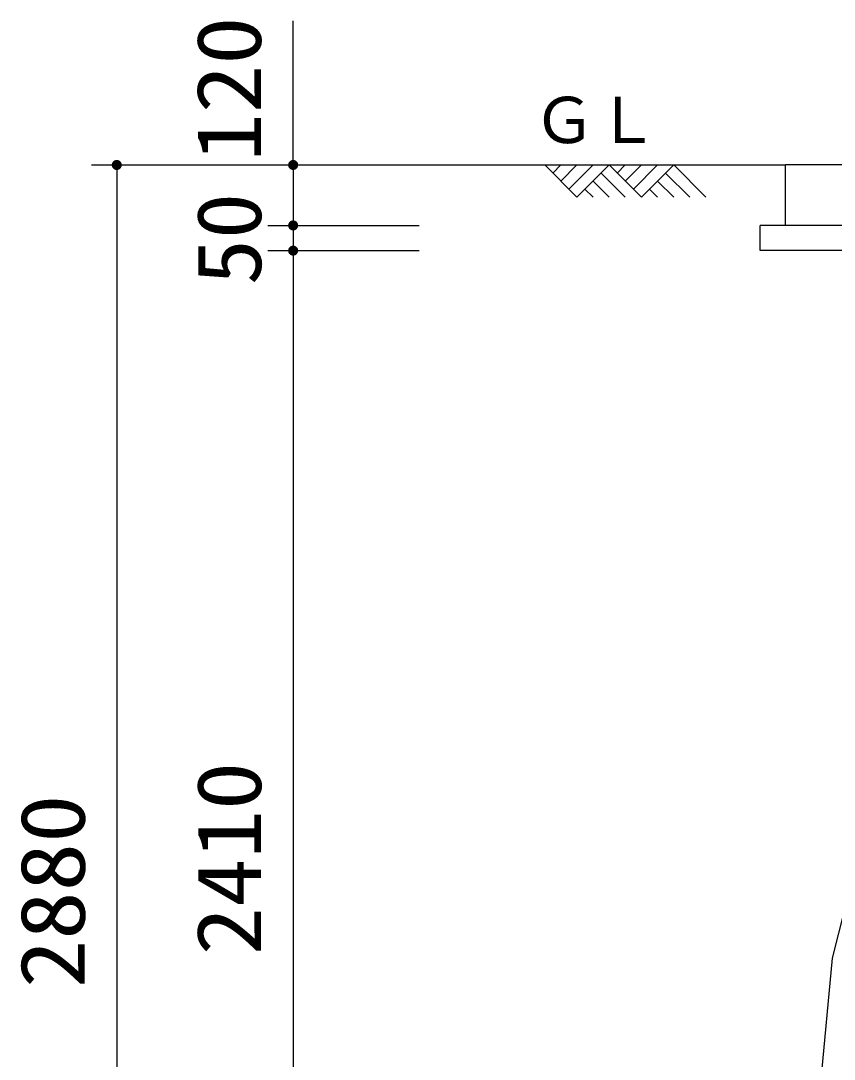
# Model space of a CAD drawing. Units: millimetres, scale not verified. Extents: x -14850 to 14850, y -10500 to 10500.
# Drawn here: x -1409 to 206, y -4832 to -2771 of the extents above; entities that cross this region are included whole.
import ezdxf
from ezdxf.enums import TextEntityAlignment as Align

# ---------------------------------------------------------------- set-up
doc = ezdxf.new("R2010")
doc.units = ezdxf.units.MM
doc.header["$LTSCALE"] = 50
for name, color, linetype, lineweight in [('0-0_機器', 3, 'Continuous', 25), ('0-1_空気管', 3, 'Continuous', 25), ('0-2_躯体', 3, 'Continuous', 25), ('0-3_製作', 5, 'Continuous', 25)]:
    doc.layers.add(name, color=color, linetype=linetype, lineweight=lineweight)
doc.styles.add('ＭＳ ゴシック', font='')
doc.styles.get('ＭＳ ゴシック').set_extended_font_data('MS Gothic')

msp = doc.modelspace()

# ---------------------------------------------------------------- linework, layer by layer
at = {"layer": '0-0_機器', "color": 2}
msp.add_lwpolyline([(1008.81, -3227.44), (58.81, -3227.44), (58.81, -3177.44)], dxfattribs=at)
at = {"layer": '0-1_空気管', "color": 2}
msp.add_line((-1042.09, -3057.44), (108.81, -3057.44), dxfattribs=at)
at = {"layer": '0-1_空気管', "color": 7}
for p, q in [((202.22, -4631.43), (373.48, -3950.46)), ((158.81, -5095.51), (202.22, -4631.43))]:
    msp.add_line(p, q, dxfattribs=at)
at = {"layer": '0-2_躯体', "color": 2}
for p, q in [((-1218.26, -3057.44), (-1218.26, -5937.44)), ((-868.26, -3057.44), (-868.26, -3177.44)), ((2558.81, -3057.44), (108.81, -3057.44)), ((108.81, -3177.44), (108.81, -3057.44)), ((1008.81, -3177.44), (58.81, -3177.44)), ((-868.26, -3227.44), (-868.26, -5637.44))]:
    msp.add_line(p, q, dxfattribs=at)
at = {"layer": '0-2_躯体'}
for p, q in [((-305.11, -3121.44), (-369.11, -3057.44)), ((-337.11, -3057.44), (-353.11, -3073.44)), ((-337.11, -3089.44), (-305.11, -3057.44)), ((-321.11, -3105.44), (-273.11, -3057.44)), ((-305.11, -3121.44), (-241.11, -3057.44)), ((-177.11, -3121.44), (-241.11, -3057.44)), ((-225.11, -3073.44), (-209.11, -3057.44)), ((-209.11, -3089.44), (-177.11, -3057.44)), ((-193.11, -3105.44), (-145.11, -3057.44)), ((-177.11, -3121.44), (-113.11, -3057.44)), ((-49.11, -3121.44), (-113.11, -3057.44)), ((-241.11, -3121.44), (-273.11, -3089.44)), ((-209.11, -3121.44), (-257.11, -3073.44)), ((-113.11, -3121.44), (-145.11, -3089.44)), ((-129.11, -3073.44), (-81.11, -3121.44)), ((-273.11, -3121.44), (-289.11, -3105.44)), ((-145.11, -3121.44), (-161.11, -3105.44))]:
    msp.add_line(p, q, dxfattribs=at)
at = {"layer": '0-3_製作', "color": 2}
for p, q in [((-868.26, -3057.44), (-868.26, -2771.22)), ((-1268.26, -3057.44), (-518.26, -3057.44)), ((-918.26, -3177.44), (-618.26, -3177.44)), ((-868.26, -3177.44), (-868.26, -3227.44)), ((-918.26, -3227.44), (-618.26, -3227.44)), ((-918.26, -3227.44), (-618.26, -3227.44))]:
    msp.add_line(p, q, dxfattribs=at)
at = {"layer": '0-3_製作'}
for points in [[(-1227.31, -3053.18), (-1218.26, -3047.44), (-1218.26, -3057.44)], [(-1226.7, -3052.08), (-1218.26, -3047.44), (-1227.31, -3053.18)], [(-1225.96, -3051.07), (-1218.26, -3047.44), (-1226.7, -3052.08)], [(-1225.1, -3050.15), (-1218.26, -3047.44), (-1225.96, -3051.07)], [(-1224.14, -3049.35), (-1218.26, -3047.44), (-1225.1, -3050.15)], [(-1223.08, -3048.68), (-1218.26, -3047.44), (-1224.14, -3049.35)], [(-1221.94, -3048.14), (-1218.26, -3047.44), (-1223.08, -3048.68)], [(-1220.74, -3047.76), (-1218.26, -3047.44), (-1221.94, -3048.14)], [(-1219.51, -3047.52), (-1218.26, -3047.44), (-1220.74, -3047.76)], [(-1218.26, -3047.44), (-1208.26, -3057.44), (-1218.26, -3057.44)], [(-1218.26, -3047.44), (-1208.34, -3056.19), (-1208.26, -3057.44)], [(-1218.26, -3047.44), (-1208.57, -3054.95), (-1208.34, -3056.19)], [(-1218.26, -3047.44), (-1208.96, -3053.76), (-1208.57, -3054.95)], [(-1218.26, -3047.44), (-1209.49, -3052.62), (-1208.96, -3053.76)], [(-1218.26, -3047.44), (-1210.17, -3051.56), (-1209.49, -3052.62)], [(-1218.26, -3047.44), (-1210.97, -3050.6), (-1210.17, -3051.56)], [(-1218.26, -3047.44), (-1211.88, -3049.74), (-1210.97, -3050.6)], [(-1217.63, -3047.46), (-1211.88, -3049.74), (-1218.26, -3047.44)], [(-1216.38, -3047.62), (-1211.88, -3049.74), (-1217.63, -3047.46)], [(-1216.38, -3047.62), (-1212.9, -3049), (-1211.88, -3049.74)], [(-1215.17, -3047.93), (-1212.9, -3049), (-1216.38, -3047.62)], [(-1215.17, -3047.93), (-1214, -3048.39), (-1212.9, -3049)], [(-877.77, -3054.35), (-868.26, -3047.44), (-868.26, -3057.44)], [(-877.31, -3053.18), (-868.26, -3047.44), (-877.77, -3054.35)], [(-876.7, -3052.08), (-868.26, -3047.44), (-877.31, -3053.18)], [(-875.96, -3051.07), (-868.26, -3047.44), (-876.7, -3052.08)], [(-875.1, -3050.15), (-868.26, -3047.44), (-875.96, -3051.07)], [(-874.14, -3049.35), (-868.26, -3047.44), (-875.1, -3050.15)], [(-873.08, -3048.68), (-868.26, -3047.44), (-874.14, -3049.35)], [(-871.94, -3048.14), (-868.26, -3047.44), (-873.08, -3048.68)], [(-870.74, -3047.76), (-868.26, -3047.44), (-871.94, -3048.14)], [(-869.51, -3047.52), (-868.26, -3047.44), (-870.74, -3047.76)], [(-868.26, -3047.44), (-858.26, -3057.44), (-868.26, -3057.44)], [(-868.26, -3047.44), (-858.34, -3056.19), (-858.26, -3057.44)], [(-868.26, -3047.44), (-858.57, -3054.95), (-858.34, -3056.19)], [(-868.26, -3047.44), (-858.96, -3053.76), (-858.57, -3054.95)], [(-868.26, -3047.44), (-859.49, -3052.62), (-858.96, -3053.76)], [(-868.26, -3047.44), (-860.17, -3051.56), (-859.49, -3052.62)], [(-868.26, -3047.44), (-860.97, -3050.6), (-860.17, -3051.56)], [(-868.26, -3047.44), (-861.88, -3049.74), (-860.97, -3050.6)], [(-868.26, -3047.44), (-862.9, -3049), (-861.88, -3049.74)], [(-868.26, -3047.44), (-864, -3048.39), (-862.9, -3049)], [(-867.63, -3047.46), (-864, -3048.39), (-868.26, -3047.44)], [(-866.38, -3047.62), (-864, -3048.39), (-867.63, -3047.46)], [(-866.38, -3047.62), (-865.17, -3047.93), (-864, -3048.39)], [(-1228.24, -3056.81), (-1218.26, -3057.44), (-1228.26, -3057.44)], [(-1228.26, -3057.44), (-1218.26, -3057.44), (-1228.18, -3058.69)], [(-1228.08, -3055.57), (-1218.26, -3057.44), (-1228.24, -3056.81)], [(-1228.18, -3058.69), (-1218.26, -3057.44), (-1227.94, -3059.93)], [(-1227.77, -3054.35), (-1218.26, -3057.44), (-1228.08, -3055.57)], [(-1227.94, -3059.93), (-1218.26, -3057.44), (-1227.56, -3061.12)], [(-1227.31, -3053.18), (-1218.26, -3057.44), (-1227.77, -3054.35)], [(-1227.56, -3061.12), (-1218.26, -3057.44), (-1227.02, -3062.26)], [(-1227.02, -3062.26), (-1218.26, -3057.44), (-1226.35, -3063.32)], [(-1226.35, -3063.32), (-1218.26, -3057.44), (-1225.55, -3064.29)], [(-1225.55, -3064.29), (-1218.26, -3057.44), (-1218.26, -3067.44)], [(-1225.55, -3064.29), (-1218.89, -3067.42), (-1224.63, -3065.15)], [(-1225.55, -3064.29), (-1218.26, -3067.44), (-1218.89, -3067.42)], [(-1224.63, -3065.15), (-1220.13, -3067.26), (-1223.62, -3065.88)], [(-1224.63, -3065.15), (-1218.89, -3067.42), (-1220.13, -3067.26)], [(-1223.62, -3065.88), (-1221.35, -3066.95), (-1222.52, -3066.49)], [(-1223.62, -3065.88), (-1220.13, -3067.26), (-1221.35, -3066.95)], [(-1218.26, -3057.44), (-1217, -3067.36), (-1218.26, -3067.44)], [(-1218.26, -3057.44), (-1215.77, -3067.13), (-1217, -3067.36)], [(-1218.26, -3057.44), (-1214.58, -3066.74), (-1215.77, -3067.13)], [(-1218.26, -3057.44), (-1213.44, -3066.2), (-1214.58, -3066.74)], [(-1218.26, -3057.44), (-1212.38, -3065.53), (-1213.44, -3066.2)], [(-1218.26, -3057.44), (-1211.41, -3064.73), (-1212.38, -3065.53)], [(-1218.26, -3057.44), (-1210.55, -3063.82), (-1211.41, -3064.73)], [(-1218.26, -3057.44), (-1209.81, -3062.8), (-1210.55, -3063.82)], [(-1218.26, -3057.44), (-1209.21, -3061.7), (-1209.81, -3062.8)], [(-1218.26, -3057.44), (-1208.75, -3060.53), (-1209.21, -3061.7)], [(-1208.26, -3057.44), (-1208.75, -3060.53), (-1218.26, -3057.44)], [(-1208.26, -3057.44), (-1208.43, -3059.32), (-1208.75, -3060.53)], [(-1208.26, -3057.44), (-1208.28, -3058.07), (-1208.43, -3059.32)], [(-878.24, -3056.81), (-868.26, -3057.44), (-878.26, -3057.44)], [(-878.26, -3057.44), (-868.26, -3057.44), (-878.18, -3058.69)], [(-878.08, -3055.57), (-868.26, -3057.44), (-878.24, -3056.81)], [(-878.18, -3058.69), (-868.26, -3057.44), (-877.94, -3059.93)], [(-877.77, -3054.35), (-868.26, -3057.44), (-878.08, -3055.57)], [(-877.94, -3059.93), (-868.26, -3057.44), (-877.56, -3061.12)], [(-877.56, -3061.12), (-868.26, -3057.44), (-877.02, -3062.26)], [(-877.02, -3062.26), (-868.26, -3057.44), (-876.35, -3063.32)], [(-876.35, -3063.32), (-868.26, -3057.44), (-875.55, -3064.29)], [(-875.55, -3064.29), (-868.26, -3057.44), (-874.63, -3065.15)], [(-874.63, -3065.15), (-868.26, -3057.44), (-873.62, -3065.88)], [(-873.62, -3065.88), (-868.26, -3057.44), (-868.26, -3067.44)], [(-873.62, -3065.88), (-868.89, -3067.42), (-872.52, -3066.49)], [(-873.62, -3065.88), (-868.26, -3067.44), (-868.89, -3067.42)], [(-872.52, -3066.49), (-870.13, -3067.26), (-871.35, -3066.95)], [(-872.52, -3066.49), (-868.89, -3067.42), (-870.13, -3067.26)], [(-868.26, -3057.44), (-867, -3067.36), (-868.26, -3067.44)], [(-868.26, -3057.44), (-865.77, -3067.13), (-867, -3067.36)], [(-868.26, -3057.44), (-864.58, -3066.74), (-865.77, -3067.13)], [(-868.26, -3057.44), (-863.44, -3066.2), (-864.58, -3066.74)], [(-868.26, -3057.44), (-862.38, -3065.53), (-863.44, -3066.2)], [(-868.26, -3057.44), (-861.41, -3064.73), (-862.38, -3065.53)], [(-868.26, -3057.44), (-860.55, -3063.82), (-861.41, -3064.73)], [(-868.26, -3057.44), (-859.81, -3062.8), (-860.55, -3063.82)], [(-868.26, -3057.44), (-859.21, -3061.7), (-859.81, -3062.8)], [(-868.26, -3057.44), (-858.75, -3060.53), (-859.21, -3061.7)], [(-868.26, -3057.44), (-858.43, -3059.32), (-858.75, -3060.53)], [(-858.26, -3057.44), (-858.43, -3059.32), (-868.26, -3057.44)], [(-858.26, -3057.44), (-858.28, -3058.07), (-858.43, -3059.32)], [(-877.77, -3174.35), (-868.26, -3167.44), (-868.26, -3177.44)], [(-877.31, -3173.18), (-868.26, -3167.44), (-877.77, -3174.35)], [(-876.7, -3172.08), (-868.26, -3167.44), (-877.31, -3173.18)], [(-875.96, -3171.07), (-868.26, -3167.44), (-876.7, -3172.08)], [(-875.1, -3170.15), (-868.26, -3167.44), (-875.96, -3171.07)], [(-874.14, -3169.35), (-868.26, -3167.44), (-875.1, -3170.15)], [(-873.08, -3168.68), (-868.26, -3167.44), (-874.14, -3169.35)], [(-871.94, -3168.14), (-868.26, -3167.44), (-873.08, -3168.68)], [(-870.74, -3167.76), (-868.26, -3167.44), (-871.94, -3168.14)], [(-869.51, -3167.52), (-868.26, -3167.44), (-870.74, -3167.76)], [(-868.26, -3167.44), (-858.26, -3177.44), (-868.26, -3177.44)], [(-868.26, -3167.44), (-858.34, -3176.19), (-858.26, -3177.44)], [(-868.26, -3167.44), (-858.57, -3174.95), (-858.34, -3176.19)], [(-868.26, -3167.44), (-858.96, -3173.76), (-858.57, -3174.95)], [(-868.26, -3167.44), (-859.49, -3172.62), (-858.96, -3173.76)], [(-868.26, -3167.44), (-860.17, -3171.56), (-859.49, -3172.62)], [(-868.26, -3167.44), (-860.97, -3170.6), (-860.17, -3171.56)], [(-868.26, -3167.44), (-861.88, -3169.74), (-860.97, -3170.6)], [(-868.26, -3167.44), (-862.9, -3169), (-861.88, -3169.74)], [(-868.26, -3167.44), (-864, -3168.39), (-862.9, -3169)], [(-867.63, -3167.46), (-864, -3168.39), (-868.26, -3167.44)], [(-866.38, -3167.62), (-864, -3168.39), (-867.63, -3167.46)], [(-866.38, -3167.62), (-865.17, -3167.93), (-864, -3168.39)], [(-878.24, -3176.81), (-868.26, -3177.44), (-878.26, -3177.44)], [(-878.26, -3177.44), (-868.26, -3177.44), (-878.18, -3178.69)], [(-878.08, -3175.57), (-868.26, -3177.44), (-878.24, -3176.81)], [(-878.18, -3178.69), (-868.26, -3177.44), (-877.94, -3179.93)], [(-877.77, -3174.35), (-868.26, -3177.44), (-878.08, -3175.57)], [(-877.94, -3179.93), (-868.26, -3177.44), (-877.56, -3181.12)], [(-877.56, -3181.12), (-868.26, -3177.44), (-877.02, -3182.26)], [(-877.02, -3182.26), (-868.26, -3177.44), (-876.35, -3183.32)], [(-876.35, -3183.32), (-868.26, -3177.44), (-875.55, -3184.29)], [(-875.55, -3184.29), (-868.26, -3177.44), (-874.63, -3185.15)], [(-874.63, -3185.15), (-868.26, -3177.44), (-873.62, -3185.88)], [(-873.62, -3185.88), (-868.26, -3177.44), (-868.26, -3187.44)], [(-873.62, -3185.88), (-868.89, -3187.42), (-872.52, -3186.49)], [(-873.62, -3185.88), (-868.26, -3187.44), (-868.89, -3187.42)], [(-872.52, -3186.49), (-870.13, -3187.26), (-871.35, -3186.95)], [(-872.52, -3186.49), (-868.89, -3187.42), (-870.13, -3187.26)], [(-868.26, -3177.44), (-867, -3187.36), (-868.26, -3187.44)], [(-868.26, -3177.44), (-865.77, -3187.13), (-867, -3187.36)], [(-868.26, -3177.44), (-864.58, -3186.74), (-865.77, -3187.13)], [(-868.26, -3177.44), (-863.44, -3186.2), (-864.58, -3186.74)], [(-868.26, -3177.44), (-862.38, -3185.53), (-863.44, -3186.2)], [(-868.26, -3177.44), (-861.41, -3184.73), (-862.38, -3185.53)], [(-868.26, -3177.44), (-860.55, -3183.82), (-861.41, -3184.73)], [(-868.26, -3177.44), (-859.81, -3182.8), (-860.55, -3183.82)], [(-868.26, -3177.44), (-859.21, -3181.7), (-859.81, -3182.8)], [(-868.26, -3177.44), (-858.75, -3180.53), (-859.21, -3181.7)], [(-868.26, -3177.44), (-858.43, -3179.32), (-858.75, -3180.53)], [(-858.26, -3177.44), (-858.43, -3179.32), (-868.26, -3177.44)], [(-858.26, -3177.44), (-858.28, -3178.07), (-858.43, -3179.32)], [(-878.24, -3226.81), (-868.26, -3227.44), (-878.26, -3227.44)], [(-878.24, -3226.81), (-868.26, -3227.44), (-878.26, -3227.44)], [(-878.26, -3227.44), (-868.26, -3227.44), (-878.18, -3228.69)], [(-878.26, -3227.44), (-868.26, -3227.44), (-878.18, -3228.69)], [(-878.08, -3225.57), (-868.26, -3227.44), (-878.24, -3226.81)], [(-878.08, -3225.57), (-868.26, -3227.44), (-878.24, -3226.81)], [(-878.18, -3228.69), (-868.26, -3227.44), (-877.94, -3229.93)], [(-878.18, -3228.69), (-868.26, -3227.44), (-877.94, -3229.93)], [(-877.77, -3224.35), (-868.26, -3227.44), (-878.08, -3225.57)], [(-877.77, -3224.35), (-868.26, -3227.44), (-878.08, -3225.57)], [(-877.94, -3229.93), (-868.26, -3227.44), (-877.56, -3231.12)], [(-877.94, -3229.93), (-868.26, -3227.44), (-877.56, -3231.12)], [(-877.77, -3224.35), (-868.26, -3217.44), (-868.26, -3227.44)], [(-877.31, -3223.18), (-868.26, -3217.44), (-877.77, -3224.35)], [(-877.77, -3224.35), (-868.26, -3217.44), (-868.26, -3227.44)], [(-877.31, -3223.18), (-868.26, -3217.44), (-877.77, -3224.35)], [(-877.56, -3231.12), (-868.26, -3227.44), (-877.02, -3232.26)], [(-877.56, -3231.12), (-868.26, -3227.44), (-877.02, -3232.26)], [(-876.7, -3222.08), (-868.26, -3217.44), (-877.31, -3223.18)], [(-876.7, -3222.08), (-868.26, -3217.44), (-877.31, -3223.18)], [(-877.02, -3232.26), (-868.26, -3227.44), (-876.35, -3233.32)], [(-877.02, -3232.26), (-868.26, -3227.44), (-876.35, -3233.32)], [(-875.96, -3221.07), (-868.26, -3217.44), (-876.7, -3222.08)], [(-875.96, -3221.07), (-868.26, -3217.44), (-876.7, -3222.08)], [(-876.35, -3233.32), (-868.26, -3227.44), (-875.55, -3234.29)], [(-876.35, -3233.32), (-868.26, -3227.44), (-875.55, -3234.29)], [(-875.1, -3220.15), (-868.26, -3217.44), (-875.96, -3221.07)], [(-875.1, -3220.15), (-868.26, -3217.44), (-875.96, -3221.07)], [(-875.55, -3234.29), (-868.26, -3227.44), (-874.63, -3235.15)], [(-875.55, -3234.29), (-868.26, -3227.44), (-874.63, -3235.15)], [(-874.14, -3219.35), (-868.26, -3217.44), (-875.1, -3220.15)], [(-874.14, -3219.35), (-868.26, -3217.44), (-875.1, -3220.15)], [(-874.63, -3235.15), (-868.26, -3227.44), (-873.62, -3235.88)], [(-874.63, -3235.15), (-868.26, -3227.44), (-873.62, -3235.88)], [(-873.08, -3218.68), (-868.26, -3217.44), (-874.14, -3219.35)], [(-873.08, -3218.68), (-868.26, -3217.44), (-874.14, -3219.35)], [(-873.62, -3235.88), (-868.26, -3227.44), (-868.26, -3237.44)], [(-873.62, -3235.88), (-868.26, -3227.44), (-868.26, -3237.44)], [(-873.62, -3235.88), (-868.89, -3237.42), (-872.52, -3236.49)], [(-873.62, -3235.88), (-868.26, -3237.44), (-868.89, -3237.42)], [(-873.62, -3235.88), (-868.89, -3237.42), (-872.52, -3236.49)], [(-873.62, -3235.88), (-868.26, -3237.44), (-868.89, -3237.42)], [(-871.94, -3218.14), (-868.26, -3217.44), (-873.08, -3218.68)], [(-871.94, -3218.14), (-868.26, -3217.44), (-873.08, -3218.68)], [(-870.74, -3217.76), (-868.26, -3217.44), (-871.94, -3218.14)], [(-870.74, -3217.76), (-868.26, -3217.44), (-871.94, -3218.14)], [(-869.51, -3217.52), (-868.26, -3217.44), (-870.74, -3217.76)], [(-869.51, -3217.52), (-868.26, -3217.44), (-870.74, -3217.76)], [(-868.26, -3217.44), (-858.26, -3227.44), (-868.26, -3227.44)], [(-868.26, -3217.44), (-858.34, -3226.19), (-858.26, -3227.44)], [(-868.26, -3217.44), (-858.57, -3224.95), (-858.34, -3226.19)], [(-868.26, -3217.44), (-858.96, -3223.76), (-858.57, -3224.95)], [(-868.26, -3217.44), (-859.49, -3222.62), (-858.96, -3223.76)], [(-868.26, -3217.44), (-860.17, -3221.56), (-859.49, -3222.62)], [(-868.26, -3217.44), (-860.97, -3220.6), (-860.17, -3221.56)], [(-868.26, -3217.44), (-861.88, -3219.74), (-860.97, -3220.6)], [(-868.26, -3217.44), (-862.9, -3219), (-861.88, -3219.74)], [(-868.26, -3217.44), (-864, -3218.39), (-862.9, -3219)], [(-867.63, -3217.46), (-864, -3218.39), (-868.26, -3217.44)], [(-868.26, -3217.44), (-858.26, -3227.44), (-868.26, -3227.44)], [(-868.26, -3217.44), (-858.34, -3226.19), (-858.26, -3227.44)], [(-868.26, -3217.44), (-858.57, -3224.95), (-858.34, -3226.19)], [(-868.26, -3217.44), (-858.96, -3223.76), (-858.57, -3224.95)], [(-868.26, -3217.44), (-859.49, -3222.62), (-858.96, -3223.76)], [(-868.26, -3217.44), (-860.17, -3221.56), (-859.49, -3222.62)], [(-868.26, -3217.44), (-860.97, -3220.6), (-860.17, -3221.56)], [(-868.26, -3217.44), (-861.88, -3219.74), (-860.97, -3220.6)], [(-868.26, -3217.44), (-862.9, -3219), (-861.88, -3219.74)], [(-868.26, -3217.44), (-864, -3218.39), (-862.9, -3219)], [(-867.63, -3217.46), (-864, -3218.39), (-868.26, -3217.44)], [(-868.26, -3227.44), (-867, -3237.36), (-868.26, -3237.44)], [(-868.26, -3227.44), (-865.77, -3237.13), (-867, -3237.36)], [(-868.26, -3227.44), (-864.58, -3236.74), (-865.77, -3237.13)], [(-868.26, -3227.44), (-863.44, -3236.2), (-864.58, -3236.74)], [(-868.26, -3227.44), (-862.38, -3235.53), (-863.44, -3236.2)], [(-868.26, -3227.44), (-861.41, -3234.73), (-862.38, -3235.53)], [(-868.26, -3227.44), (-860.55, -3233.82), (-861.41, -3234.73)], [(-868.26, -3227.44), (-859.81, -3232.8), (-860.55, -3233.82)], [(-868.26, -3227.44), (-859.21, -3231.7), (-859.81, -3232.8)], [(-868.26, -3227.44), (-858.75, -3230.53), (-859.21, -3231.7)], [(-868.26, -3227.44), (-858.43, -3229.32), (-858.75, -3230.53)], [(-858.26, -3227.44), (-858.43, -3229.32), (-868.26, -3227.44)], [(-868.26, -3227.44), (-867, -3237.36), (-868.26, -3237.44)], [(-868.26, -3227.44), (-865.77, -3237.13), (-867, -3237.36)], [(-868.26, -3227.44), (-864.58, -3236.74), (-865.77, -3237.13)], [(-868.26, -3227.44), (-863.44, -3236.2), (-864.58, -3236.74)], [(-868.26, -3227.44), (-862.38, -3235.53), (-863.44, -3236.2)], [(-868.26, -3227.44), (-861.41, -3234.73), (-862.38, -3235.53)], [(-868.26, -3227.44), (-860.55, -3233.82), (-861.41, -3234.73)], [(-868.26, -3227.44), (-859.81, -3232.8), (-860.55, -3233.82)], [(-868.26, -3227.44), (-859.21, -3231.7), (-859.81, -3232.8)], [(-868.26, -3227.44), (-858.75, -3230.53), (-859.21, -3231.7)], [(-868.26, -3227.44), (-858.43, -3229.32), (-858.75, -3230.53)], [(-858.26, -3227.44), (-858.43, -3229.32), (-868.26, -3227.44)], [(-866.38, -3217.62), (-864, -3218.39), (-867.63, -3217.46)], [(-866.38, -3217.62), (-864, -3218.39), (-867.63, -3217.46)], [(-866.38, -3217.62), (-865.17, -3217.93), (-864, -3218.39)], [(-866.38, -3217.62), (-865.17, -3217.93), (-864, -3218.39)], [(-858.26, -3227.44), (-858.28, -3228.07), (-858.43, -3229.32)], [(-858.26, -3227.44), (-858.28, -3228.07), (-858.43, -3229.32)], [(-872.52, -3236.49), (-870.13, -3237.26), (-871.35, -3236.95)], [(-872.52, -3236.49), (-868.89, -3237.42), (-870.13, -3237.26)], [(-872.52, -3236.49), (-870.13, -3237.26), (-871.35, -3236.95)], [(-872.52, -3236.49), (-868.89, -3237.42), (-870.13, -3237.26)]]:
    msp.add_solid(points, dxfattribs=at)

# ---------------------------------------------------------------- texts
at = {"layer": '0-2_躯体', "color": 4, "style": 'ＭＳ ゴシック', "width": 1.1}
for s, p in [('120', (-893.52, -3050.81)), ('2880', (-1243.26, -4691.19))]:
    msp.add_text(s, height=128.4, rotation=90, dxfattribs=at).set_placement(p, align=Align.BOTTOM_LEFT)
at = {"layer": '0-2_躯体', "color": 4, "style": 'ＭＳ ゴシック'}
msp.add_text('ＧＬ', height=91.79, dxfattribs=at).set_placement((-392.97, -3041.44), align=Align.BOTTOM_LEFT)
at = {"layer": '0-3_製作', "color": 4, "style": 'ＭＳ ゴシック'}
for s, width, p in [('50', 1.05, (-893.26, -3296.19)), ('2410', 1.1, (-893.26, -4626.19))]:
    msp.add_text(s, height=128.4, rotation=90, dxfattribs=dict(at, width=width)).set_placement(p, align=Align.BOTTOM_LEFT)

doc.saveas('drawing.dxf')
